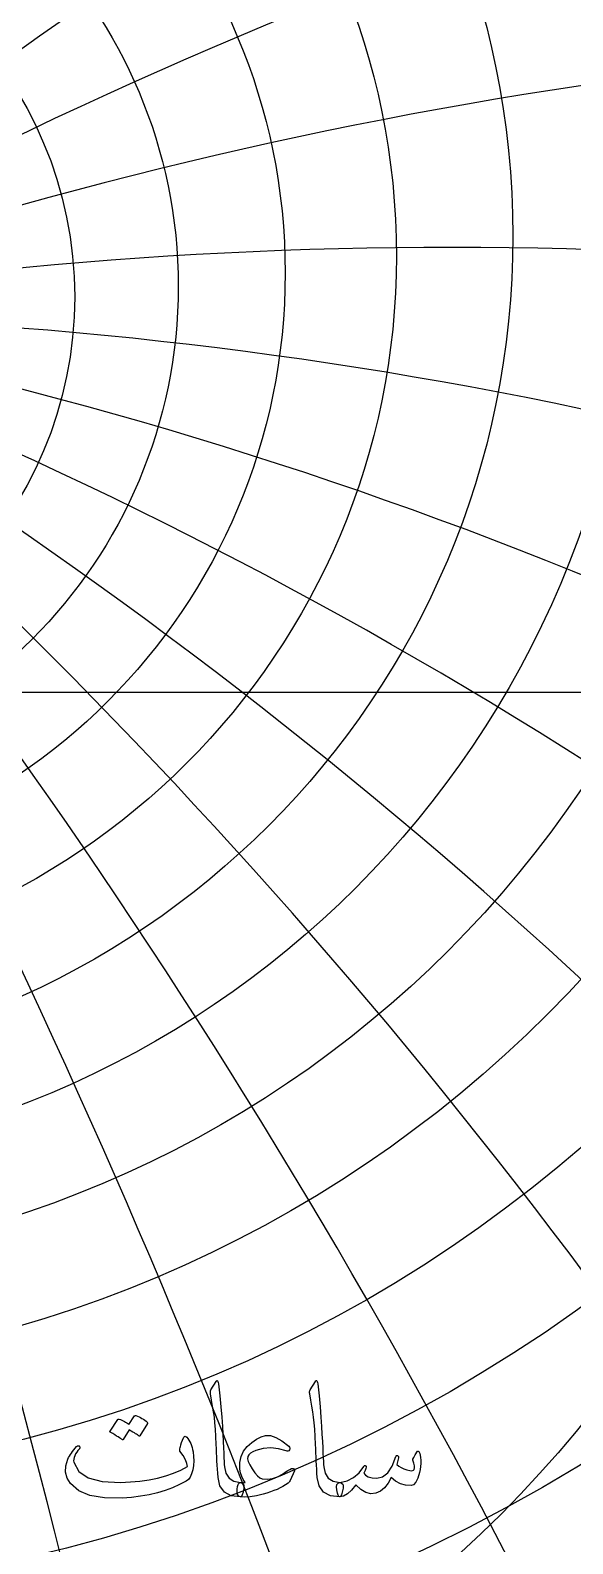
# Model space of a CAD drawing. Header units: millimetres. Extents: x -62 to 62, y -62 to 63.
# Drawn here: x 7.86 to 20.01, y -19.07 to 14.82 of the extents above; entities that cross this region are included whole.
import ezdxf

# ---------------------------------------------------------------- set-up
doc = ezdxf.new("R2010")
doc.units = ezdxf.units.MM
for name, color, linetype in [('CUT_OUTER', 1, 'Continuous'), ('ENGRAVE', 7, 'Continuous'), ('ENGRAVE_FINE', 8, 'Continuous'), ('TEXT', 5, 'Continuous')]:
    doc.layers.add(name, color=color, linetype=linetype)

msp = doc.modelspace()

# ---------------------------------------------------------------- linework, layer by layer
at = {"layer": 'CUT_OUTER'}
msp.add_arc((-0.0002, -0.0002), 61.6124, 137.460696, 87.802279, dxfattribs=at)
at = {"layer": 'ENGRAVE'}
msp.add_lwpolyline([(-60.75, 0), (60.75, 0)], dxfattribs=at)
for centre, radius in [((0, 0), 60.75), ((0, 15.8873), 38.8464), ((0, 14.4227), 34.6846), ((0, 13.2299), 30.935), ((0, 0), 39.7663), ((0, 12.2507), 27.5156), ((0, 11.4424), 24.3633), ((0, 10.7734), 21.4287), ((0, 10.2197), 18.6723), ((0, 0), 26.0306), ((0, 9.7631), 16.0615), ((0, 9.3897), 13.5693), ((0, 9.0889), 11.173), ((0, 8.8526), 8.8526)]:
    msp.add_circle(centre, radius, dxfattribs=at)
for centre, radius, start, end in [((0, 17.7051), 43.5296, 105.92162, 74.07838), ((4.9355, 18.4195), 44.1021, 269.13847, 40.24515), ((10.9491, 18.9644), 45.3971, 260.45783, 5.34318), ((0, -89.3166), 97.7692, 66, 114), ((0, -89.3166), 97.7692, 66, 114), ((19.3672, 19.3672), 48.286, 249.64412, 328.30813)]:
    msp.add_arc(centre, radius, start, end, dxfattribs=at)
at = {"layer": 'ENGRAVE_FINE'}
for centre, radius, start, end in [((554.4766, -89.3166), 563.0302, 164.658043, 173.496381), ((554.4766, -89.3166), 563.0302, 164.658043, 173.496381), ((-268.6186, -89.3166), 285.8579, 13.064756, 30.381405), ((-268.6186, -89.3166), 285.8579, 13.064756, 30.381405), ((268.6186, -89.3166), 285.8579, 149.618595, 166.935244), ((268.6186, -89.3166), 285.8579, 149.618595, 166.935244), ((-169.3412, -89.3166), 195.5384, 19.742202, 44.842633), ((-169.3412, -89.3166), 195.5384, 19.742202, 44.842633), ((169.3412, -89.3166), 195.5384, 135.157367, 160.257798), ((169.3412, -89.3166), 195.5384, 135.157367, 160.257798), ((-116.5168, -89.3166), 152.1018, 26.597292, 58.53821), ((-116.5168, -89.3166), 152.1018, 26.597292, 58.53821), ((116.5168, -89.3166), 152.1018, 121.46179, 153.402708), ((116.5168, -89.3166), 152.1018, 121.46179, 153.402708), ((-82.0381, -89.3166), 127.6286, 33.695116, 71.360537), ((-82.0381, -89.3166), 127.6286, 33.695116, 71.360537), ((82.0381, -89.3166), 127.6286, 108.639463, 146.304884), ((82.0381, -89.3166), 127.6286, 108.639463, 146.304884), ((-56.4471, -89.3166), 112.8941, 41.105625, 83.276844), ((-56.4471, -89.3166), 112.8941, 41.105625, 83.276844), ((56.4471, -89.3166), 112.8941, 96.723156, 138.894375), ((56.4471, -89.3166), 112.8941, 96.723156, 138.894375), ((-35.5851, -89.3166), 104.0438, 48.904494, 94.311228), ((-35.5851, -89.3166), 104.0438, 48.904494, 94.311228), ((35.5851, -89.3166), 104.0438, 85.688772, 131.095506), ((35.5851, -89.3166), 104.0438, 85.688772, 131.095506), ((-17.2393, -89.3166), 99.2774, 57.173494, 104.525), ((-17.2393, -89.3166), 99.2774, 57.173494, 104.525), ((17.2393, -89.3166), 99.2774, 75.475, 122.826506), ((17.2393, -89.3166), 99.2774, 75.475, 122.826506)]:
    msp.add_arc(centre, radius, start, end, dxfattribs=at)
at = {"layer": 'TEXT'}
for points in [[(12.0213, -15.4382), (12.0283, -15.4275), (12.0348, -15.4203), (12.0409, -15.4167), (12.0465, -15.4167), (12.055, -15.4214), (12.0626, -15.4356), (12.0694, -15.4591), (12.0752, -15.4921), (12.1048, -15.7605), (12.1291, -16.0086), (12.148, -16.2365), (12.1614, -16.4442), (12.1701, -16.6218), (12.178, -16.781), (12.1853, -16.9218), (12.192, -17.0442), (12.1977, -17.1482), (12.2023, -17.2337), (12.2058, -17.3009), (12.2081, -17.3496), (12.24, -17.4955), (12.3105, -17.6029), (12.4197, -17.6716), (12.5674, -17.7017), (12.6085, -17.7125), (12.6348, -17.7376), (12.6462, -17.7771), (12.6429, -17.831), (12.626, -17.9159), (12.6078, -17.9765), (12.5883, -18.0129), (12.5674, -18.025), (12.3595, -17.9976), (12.2063, -17.9154), (12.108, -17.7785), (12.0644, -17.5867), (12.0576, -17.495), (12.0514, -17.403), (12.0459, -17.3109), (12.0411, -17.2185), (12.0367, -17.1258), (12.0325, -17.033), (12.0286, -16.9399), (12.0249, -16.8466), (12.0182, -16.6686), (12.0087, -16.5084), (11.9966, -16.366), (11.9818, -16.2412), (11.9643, -16.1214), (11.9441, -15.9938), (11.9212, -15.8583), (11.8956, -15.7149), (11.8922, -15.6891), (11.8929, -15.6655), (11.8976, -15.6442), (11.9063, -15.6251)], [(14.2452, -15.4382), (14.2522, -15.4275), (14.2587, -15.4203), (14.2648, -15.4167), (14.2704, -15.4167), (14.2789, -15.4214), (14.2865, -15.4356), (14.2933, -15.4591), (14.2991, -15.4921), (14.3288, -15.7605), (14.353, -16.0086), (14.3719, -16.2365), (14.3853, -16.4442), (14.394, -16.6218), (14.402, -16.781), (14.4093, -16.9218), (14.4159, -17.0442), (14.4216, -17.1482), (14.4262, -17.2337), (14.4297, -17.3009), (14.432, -17.3496), (14.4639, -17.4955), (14.5344, -17.6029), (14.6436, -17.6716), (14.7913, -17.7017), (14.8324, -17.7125), (14.8587, -17.7376), (14.8701, -17.7771), (14.8668, -17.831), (14.8499, -17.9159), (14.8317, -17.9765), (14.8122, -18.0129), (14.7913, -18.025), (14.5834, -17.9976), (14.4302, -17.9154), (14.3319, -17.7785), (14.2883, -17.5867), (14.2815, -17.495), (14.2753, -17.403), (14.2698, -17.3109), (14.265, -17.2185), (14.2606, -17.1258), (14.2564, -17.033), (14.2525, -16.9399), (14.2488, -16.8466), (14.2421, -16.6686), (14.2326, -16.5084), (14.2205, -16.366), (14.2057, -16.2412), (14.1882, -16.1214), (14.168, -15.9938), (14.1451, -15.8583), (14.1195, -15.7149), (14.1161, -15.6891), (14.1168, -15.6655), (14.1215, -15.6442), (14.1303, -15.6251)], [(10.1962, -16.2107), (10.2007, -16.2062), (10.207, -16.2035), (10.2151, -16.2026), (10.2249, -16.2035), (10.2603, -16.2167), (10.2946, -16.2313), (10.3277, -16.2473), (10.3597, -16.2646), (10.3908, -16.2834), (10.4212, -16.3041), (10.4509, -16.3266), (10.48, -16.3508), (10.4856, -16.3582), (10.4881, -16.3661), (10.4874, -16.3744), (10.4836, -16.3831), (10.3112, -16.6562), (10.3065, -16.6598), (10.2995, -16.6598), (10.2903, -16.6562), (10.2788, -16.649), (10.271, -16.6424), (10.2582, -16.6333), (10.2404, -16.6217), (10.2178, -16.6077), (10.1899, -16.591), (10.1567, -16.5713), (10.1181, -16.5487), (10.074, -16.5233), (9.9375, -16.7352), (9.9312, -16.7417), (9.9232, -16.7433), (9.9133, -16.7399), (9.9016, -16.7316), (9.8915, -16.7244), (9.8755, -16.7137), (9.8538, -16.6993), (9.8261, -16.6813), (9.7922, -16.6598), (9.7516, -16.6346), (9.7042, -16.6059), (9.6501, -16.5736), (9.6445, -16.5682), (9.642, -16.5628), (9.6427, -16.5574), (9.6465, -16.552), (9.8226, -16.2897), (9.827, -16.2852), (9.8333, -16.2825), (9.8414, -16.2816), (9.8513, -16.2825), (9.8814, -16.2923), (9.9106, -16.3036), (9.9389, -16.3166), (9.9663, -16.331), (9.9928, -16.3469), (10.0184, -16.3638), (10.0431, -16.3819), (10.0669, -16.4011)], [(11.3674, -16.6885), (11.3916, -16.7188), (11.4137, -16.7523), (11.4338, -16.7889), (11.4519, -16.8286), (11.4679, -16.8713), (11.482, -16.9167), (11.494, -16.9647), (11.504, -17.0155), (11.517, -17.1174), (11.5201, -17.2185), (11.5134, -17.3186), (11.4968, -17.4178), (11.4716, -17.5063), (11.4393, -17.5777), (11.3998, -17.6321), (11.3531, -17.6693), (11.2049, -17.7477), (11.0477, -17.8175), (10.8815, -17.8788), (10.7064, -17.9316), (10.5222, -17.9754), (10.3291, -18.0098), (10.127, -18.0347), (9.916, -18.0502), (9.5203, -18.0461), (9.1956, -17.9909), (8.9419, -17.8845), (8.7591, -17.7268), (8.6841, -17.6035), (8.6495, -17.4708), (8.6554, -17.3287), (8.7016, -17.1771), (8.7172, -17.1445), (8.7353, -17.1111), (8.7558, -17.0771), (8.7789, -17.0424), (8.8044, -17.007), (8.8323, -16.971), (8.8627, -16.9343), (8.8956, -16.8969), (8.9066, -16.8863), (8.9181, -16.8798), (8.93, -16.8774), (8.9423, -16.8789), (8.9506, -16.8821), (8.9576, -16.8879), (8.9632, -16.8965), (8.9675, -16.9077), (8.9695, -16.9182), (8.9684, -16.9283), (8.9641, -16.938), (8.9567, -16.9472), (8.9259, -16.9838), (8.8983, -17.0217), (8.8738, -17.061), (8.8525, -17.1017), (8.8379, -17.1405), (8.8301, -17.178), (8.8289, -17.2142), (8.8346, -17.249), (8.9468, -17.4522), (9.1579, -17.5948), (9.4678, -17.6767), (9.8764, -17.6981), (10.1011, -17.6894), (10.3152, -17.6707), (10.5188, -17.6418), (10.7118, -17.6029), (10.8944, -17.5538), (11.067, -17.4946), (11.2295, -17.4254), (11.3818, -17.346), (11.367, -17.2719), (11.3333, -17.1897), (11.2808, -17.0994), (11.2094, -17.0011), (11.2071, -16.9917), (11.2076, -16.9741), (11.2107, -16.9485), (11.2165, -16.9149), (11.2181, -16.9115), (11.2192, -16.9086), (11.2199, -16.9061), (11.2201, -16.9041), (11.2318, -16.8583), (11.2489, -16.8071), (11.2713, -16.7505), (11.2992, -16.6885), (11.3115, -16.6697), (11.327, -16.6634), (11.3457, -16.6697), (11.3674, -16.6885)], [(13.7782, -17.4394), (13.6812, -17.655), (13.6688, -17.6763), (13.6569, -17.6936), (13.6455, -17.7068), (13.6345, -17.716), (13.5785, -17.7543), (13.5186, -17.7901), (13.4546, -17.8235), (13.3866, -17.8544), (13.3147, -17.8832), (13.2393, -17.9105), (13.1602, -17.9362), (13.0776, -17.9604), (12.9231, -17.9981), (12.7866, -18.0214), (12.668, -18.0304), (12.5674, -18.025), (12.529, -18.0075), (12.5036, -17.9729), (12.4913, -17.9213), (12.492, -17.8526), (12.5012, -17.7906), (12.5144, -17.7448), (12.5317, -17.7151), (12.553, -17.7017), (12.5566, -17.7017), (12.5602, -17.7017), (12.5638, -17.7017), (12.5674, -17.7017), (12.5941, -17.7044), (12.6204, -17.7053), (12.6462, -17.7044), (12.6716, -17.7017), (12.628, -17.6372), (12.5944, -17.566), (12.5706, -17.4881), (12.5566, -17.4035), (12.5546, -17.2519), (12.5809, -17.117), (12.6354, -16.9986), (12.7183, -16.8969), (12.825, -16.8019), (12.9294, -16.7289), (13.0315, -16.678), (13.1315, -16.649), (13.2393, -16.6492), (13.3614, -16.6894), (13.4979, -16.7696), (13.6488, -16.8897), (13.6659, -16.9084), (13.674, -16.9283), (13.6731, -16.9497), (13.6632, -16.9723), (13.6491, -16.9899), (13.6318, -16.9993), (13.6113, -17.0006), (13.5877, -16.9939), (13.4187, -16.945), (13.2491, -16.9274), (13.0792, -16.9414), (12.9087, -16.9867), (12.8411, -17.0152), (12.7893, -17.0469), (12.7531, -17.0817), (12.7327, -17.1197), (12.7277, -17.1677), (12.7417, -17.2292), (12.7744, -17.3042), (12.8261, -17.3927), (12.889, -17.4821), (12.9482, -17.549), (13.0039, -17.5934), (13.056, -17.6154), (13.1694, -17.6267), (13.2833, -17.6137), (13.3976, -17.5764), (13.5123, -17.5149), (13.6165, -17.443), (13.6704, -17.4089), (13.7135, -17.3891), (13.7458, -17.3837), (13.7674, -17.3927), (13.7761, -17.4037), (13.7809, -17.4152), (13.7815, -17.4271), (13.7782, -17.4394)], [(16.5338, -17.0011), (16.5417, -16.9957), (16.5509, -16.9975), (16.5614, -17.0065), (16.5733, -17.0226), (16.5861, -17.05), (16.5958, -17.0891), (16.6023, -17.1399), (16.6057, -17.2023), (16.6068, -17.2732), (16.603, -17.3424), (16.5942, -17.4098), (16.5805, -17.4753), (16.5405, -17.6029), (16.4961, -17.6945), (16.4471, -17.7502), (16.3937, -17.7699), (16.2673, -17.7625), (16.1503, -17.7295), (16.0427, -17.6709), (15.9446, -17.5867), (15.8772, -17.7194), (15.7973, -17.8229), (15.7048, -17.8973), (15.5997, -17.9424), (15.4894, -17.9523), (15.3778, -17.9244), (15.2649, -17.8589), (15.1506, -17.7556), (15.0581, -17.8735), (14.9674, -17.9577), (14.8784, -18.0082), (14.7913, -18.025), (14.7738, -18.0151), (14.7572, -17.9855), (14.7415, -17.9361), (14.7266, -17.8669), (14.7213, -17.7987), (14.7302, -17.7484), (14.7536, -17.716), (14.7913, -17.7017), (14.957, -17.6642), (15.1021, -17.5912), (15.2265, -17.4827), (15.3302, -17.3388), (15.3358, -17.3309), (15.3419, -17.3253), (15.3484, -17.322), (15.3554, -17.3208), (15.3639, -17.3217), (15.3715, -17.3244), (15.3783, -17.3289), (15.3841, -17.3352), (15.3875, -17.3545), (15.3796, -17.3873), (15.3605, -17.4336), (15.3302, -17.4933), (15.37, -17.5393), (15.4317, -17.5732), (15.5155, -17.595), (15.6212, -17.6047), (15.7531, -17.5771), (15.8682, -17.487), (15.9668, -17.3345), (16.0488, -17.1197), (16.0528, -17.1086), (16.0578, -17.1008), (16.0636, -17.0961), (16.0703, -17.0945), (16.0804, -17.0954), (16.0892, -17.0981), (16.0966, -17.1026), (16.1027, -17.1089), (16.1072, -17.1179), (16.1099, -17.1268), (16.1108, -17.1358), (16.1099, -17.1448), (16.0739, -17.2957), (16.1159, -17.333), (16.1664, -17.3658), (16.2255, -17.394), (16.2931, -17.4178), (16.3589, -17.4333), (16.409, -17.4367), (16.4433, -17.428), (16.4619, -17.4071), (16.468, -17.3752), (16.4646, -17.3298), (16.4518, -17.271), (16.4296, -17.1987), (16.4334, -17.1783), (16.4521, -17.1385), (16.4855, -17.0795), (16.5338, -17.0011)]]:
    msp.add_lwpolyline(points, close=True, dxfattribs=at)

doc.saveas('drawing.dxf')
